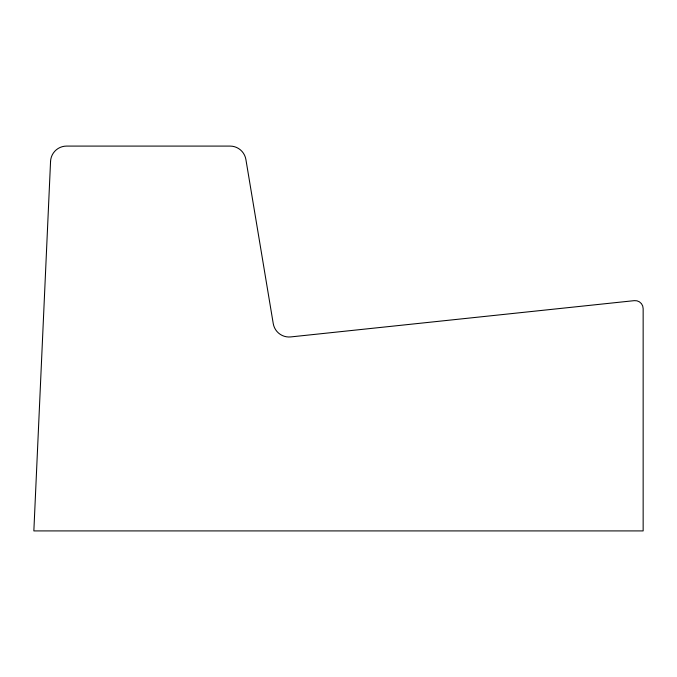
<?xml version="1.0" encoding="UTF-8"?>
<svg xmlns="http://www.w3.org/2000/svg" width="677" height="677" viewBox="0 0 677 677"><rect width="100%" height="100%" fill="white"/><g stroke="black" fill="none" stroke-linecap="round" stroke-linejoin="round"><path stroke-width="1.02" d="M50.555 161.397L33.85 530.912L643.15 530.912L643.15 308.627A8.014 8.014 0 0 0 634.29 300.647L290.746 336.918A16.036 16.036 0 0 1 273.246 323.606L245.895 159.484A16.036 16.036 0 0 0 230.078 146.088L66.574 146.088A16.036 16.036 0 0 0 50.555 161.397"/></g></svg>
